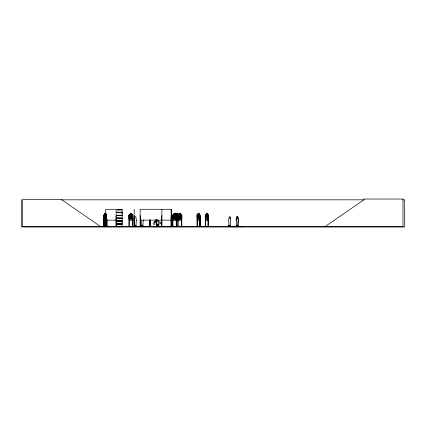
<?xml version="1.0" encoding="UTF-8"?>
<svg xmlns="http://www.w3.org/2000/svg" width="426" height="426" viewBox="0 0 426 426"><rect width="100%" height="100%" fill="white"/><g stroke="black" fill="none" stroke-linecap="round" stroke-linejoin="round"><path stroke-width="0.64" d="M122.14 222.478L122.14 221.227L117.065 221.227M122.14 213.937L122.14 212.691L117.065 212.691M136.256 226.733L136.261 226.419L134.105 226.344M136.251 226.536L129.286 226.456M169.207 226.536L176.204 226.456M158.19 226.707L158.296 224.135L158.121 226.062M230.189 226.126L230.386 220.892A1.358 1.166 -90 0 0 230.146 218.756L230.146 217.292A0.676 0.586 -90 0 0 229.603 216.616A0.676 0.586 -90 0 0 229.023 217.292L228.98 218.756A1.358 1.166 -90 0 0 228.735 220.892L228.98 226.126M237.884 226.126L238.129 220.892A1.358 1.166 -90 0 0 237.926 218.756L237.926 217.292A0.676 0.586 -90 0 0 237.346 216.616A0.676 0.586 -90 0 0 236.76 217.292L236.76 218.756A1.358 1.166 -90 0 0 236.521 220.892L236.76 226.126M229.619 225.471C228.959 225.423 229.848 225.365 229.294 225.626M236.888 225.306L237.357 225.546L236.792 225.508M237.277 225.487L236.803 225.546L237.25 225.343M135.324 225.423L135.218 225.322M142.241 225.343L142.321 225.551M229.012 225.476L229.507 225.343M237.069 225.508L237.271 225.445M122.15 218.197L117.017 218.149L122.15 218.096M135.266 225.476L135.191 225.349M157.854 226.707L158.243 224.135L158.781 226.707M157.764 226.707L158.227 224.135L157.599 226.515M106.399 222.585L106.697 221.254L106.436 222.585L104.61 222.585L104.413 221.254M106.436 223.788L106.676 222.452L106.473 223.788L104.647 223.788M105.888 213.261L104.583 213.261L104.279 215.13L104.642 216.147M106.362 219.981L106.638 218.65L106.399 219.981L104.546 219.981L104.333 218.65L104.578 219.981M105.041 226.733L104.998 222.91M105.11 226.707L105.121 223.549M106.063 226.733L106.111 223.549M106.154 226.707L106.138 226.344M106.473 226.733L106.484 222.271M106.575 226.707L106.628 215.066L105.85 214.597M157.636 226.707L158.206 224.135M105.845 226.707L105.829 223.73M229.076 225.487L229.406 225.343M229.385 225.466L229.46 225.604M200.05 218.655L199.682 219.981L197.376 219.981M102.043 226.536L108.705 226.536M105.227 226.536L104.775 226.344M208.005 219.981L208.394 218.655L208.33 215.087L208.005 214.597L207.34 214.597M195.699 226.536L201.498 226.536L198.756 226.712M203.979 226.536L209.752 226.536L207.201 226.712M105.456 216.903L104.828 218.224L105.291 216.131L105.749 216.131L105.749 216.573L105.291 216.573L104.807 215.082L105.44 216.307L106.063 215.061L105.611 216.616L105.866 218.155M229.539 225.466L229.076 225.445M132.864 218.65L132.417 219.938L129.344 219.938M132.907 218.655L132.449 219.981L129.312 219.981L128.897 218.655L128.945 215.093L129.323 214.597L130.234 214.597L130.234 213.261L131.57 213.261L131.528 214.64L132.193 215.087L132.193 217.579L131.528 218.65L130.281 218.65L129.611 217.579L129.611 215.087L130.281 214.64L130.281 213.304L131.528 213.304M178.766 219.981L179.224 218.655L179.224 215.066L178.755 214.597M181.774 218.65L181.332 219.938L173.094 219.938M237.058 225.546L237.303 225.402M104.636 217.095L104.258 218.149L104.551 218.155M140.079 226.52L140.159 209.288L171.481 209.288L171.593 226.712L171.524 226.344L140.117 226.344M149.654 226.712L149.766 219.805M172.562 226.707L172.583 226.344L173.036 226.344L173.036 226.738M104.45 218.873L104.658 218.4L106.468 218.4M104.439 218.895L104.695 218.4M179.122 218.155L179.82 216.903C180.358 218.916 181.945 218.517 180.091 216.616C181.849 215.061 180.326 214.283 179.799 216.307L179.106 215.093L178.702 215.082M157.577 219.97L159.612 222.207A0.905 0.905 0 0 1 160.671 223.096A0.905 0.905 0 0 1 159.612 223.991A0.905 0.905 0 0 1 158.919 222.793L156.677 219.954L154.867 223.086A0.905 0.905 0 0 1 154.35 224.369A0.905 0.905 0 0 1 153.174 223.639A0.905 0.905 0 0 1 154.095 222.606L155.788 220.104M237.032 225.487L237.101 225.343M197.408 219.981L197.073 215.071L197.414 214.597M237.09 225.583L236.931 225.551M154.217 222.628L155.943 220.189M228.448 226.728L228.32 225.855L229.023 225.855M228.789 226.728L228.565 226.733M229.859 226.728L229.635 226.733M230.072 225.855L229.976 226.733M233.927 226.419L233.831 226.733M234.13 226.723L234.252 226.643M235.471 226.728L235.679 226.419L231.329 226.563M235.812 226.728L228.336 226.643M228.224 226.733L235.929 226.733L236.057 225.855L236.765 225.855L236.765 226.419M243.422 226.632L235.929 226.733M237.809 226.563C236.654 226.77 238.746 227.015 237.815 225.855M241.569 226.733L241.664 226.419M241.909 226.733L242.117 226.738M242.985 226.733L243.177 226.728M105.163 217.244L104.785 217.686L104.855 221.382L105.238 222.452L105.946 222.452L106.33 218.889L105.946 218.442L105.936 215.86L105.137 215.86M104.855 218.889L105.238 218.442L105.238 217.106M175.64 214.597L175.219 215.071L175.219 218.655L175.629 219.981M178.238 214.597L177.812 215.071L177.812 218.655L178.228 219.981M134.195 226.419L134.068 226.733M134.185 226.733L134.584 226.733M134.531 226.723L134.85 226.717L134.552 226.643M141.352 226.419L141.352 225.855L140.969 226.733L140.91 226.403M141.741 226.728L141.48 226.733M142.603 226.733L143.141 226.419M143.067 226.723L143.216 225.855L143.237 226.738M324.793 226.738L363.9 199.826L363.9 199.033L403.001 199.033L403.001 226.738L21.3 226.738L21.3 199.826M104.29 226.738L104.556 215.13M243.326 226.733L243.416 226.419L239.066 226.563M135.793 226.643L136.325 226.563C124.791 226.233 138.86 227.063 135.931 226.563L135.825 226.733M135.702 226.733L136.325 226.563L136.32 225.855L136.16 226.419M141.208 226.738L141.075 226.419M141.602 226.738L141.192 226.563M142.705 226.738L143.12 226.733M142.811 226.643L142.87 226.403M61.28 199.826L364.102 199.826M402.703 199.826L404.7 199.826L404.7 226.967L22.674 226.967L22.674 199.315L61.781 199.315L61.781 199.826L100.882 226.738M117.059 209.683L122.15 209.683M117.059 209.778L122.15 209.773L122.14 212.191L117.065 212.191M117.07 209.933L122.14 209.933M117.028 212.361L122.177 212.361M117.028 212.515L122.177 212.515M104.61 213.304L105.861 213.304L105.829 214.64L106.25 215.087L106.25 217.579L105.861 218.65L105.142 218.65L104.753 217.579L105.142 213.304M175.278 213.304L174.032 213.304L174.032 214.64L173.366 215.087L173.366 217.579L174.032 218.65L175.278 218.65L175.661 219.938M177.844 213.304L176.598 213.304L176.598 214.64L175.927 215.087L175.927 217.579L176.598 218.65L177.844 218.65L178.51 217.579L178.51 215.087L177.844 214.64L177.887 213.261L176.55 213.261L176.55 214.597L175.32 214.597M180.443 213.304L179.192 213.304L179.192 214.64M198.085 213.304L199.033 213.304L199.033 214.64L199.496 215.087L199.496 217.579L199.006 218.65L198.085 218.65L197.595 217.579L197.595 215.087L198.085 214.64L198.085 213.261M206.344 213.304L207.329 213.304M105.115 214.597L104.013 214.597L103.774 215.093L103.774 226.738M131.57 214.597L132.433 214.597L132.907 215.066L132.96 226.712M177.887 214.597L179.149 214.597L179.149 213.261L180.486 213.261L180.438 214.64L181.109 215.087L181.109 217.579L180.443 218.65L179.192 218.65M180.486 214.597L181.348 214.597L181.822 215.066L181.822 218.655L181.364 219.981L173.062 219.981L172.652 218.655L172.695 215.093L173.078 214.597L173.989 214.597L173.989 213.261L175.326 213.261L175.278 214.64M197.387 214.597L198.085 214.597M206.338 214.597L205.609 214.597L205.279 215.071L205.3 226.738M104.024 214.64L106.378 214.64M132.417 214.64L129.344 214.64L128.945 215.093L128.918 226.738M197.398 214.64L199.688 214.64M205.62 214.64L208.016 214.64M104.306 215.071L104.413 226.738M106.628 215.066L106.654 226.738M197.073 215.071L197.105 226.738M208.367 215.066L208.399 226.738M176.167 214.64L176.614 215.087L177.844 215.087L177.86 218.65L178.26 219.938M179.192 215.087L180.443 215.087L180.443 217.579L179.192 217.579M117.065 215.183L122.145 215.183L122.145 212.691M117.028 215.359L122.177 215.359M117.028 215.513L122.177 215.513M117.065 215.689L122.145 215.689L122.145 218.091L117.07 218.027M104.178 215.886L104.503 215.886L104.503 226.738M105.163 215.907L105.914 215.907M106.271 215.886L106.601 215.886M128.876 215.886L129.243 215.886L129.243 226.738L129.286 226.344L128.833 226.344L128.833 226.738M132.864 215.886L132.497 215.886L132.534 226.738M134.142 215.886L134.286 226.738M140.159 215.886L140.527 215.886L140.484 226.738M161.869 215.886L161.502 215.886L161.545 226.738M171.481 215.886L171.114 215.886L171.124 226.738M172.626 215.886L172.993 215.886L172.951 226.738M181.774 215.886L181.407 215.886L181.407 226.738L181.364 226.344L181.886 226.712M197.084 215.886L197.451 215.886L197.483 226.738M205.279 215.886L205.651 215.886L205.689 226.738M205.273 216.333L208.367 216.333M105.174 217.063L105.973 217.063M105.174 217.196L104.62 217.196L104.402 217.691L104.668 217.244L106.42 217.244M105.898 217.196L106.431 217.196M230.146 217.292L230.189 218.756M236.521 220.892L236.473 220.892A1.358 1.166 -90 0 1 236.718 218.756L236.76 217.292M236.718 217.292A0.676 0.586 -90 0 1 237.303 216.616A0.676 0.586 -90 0 1 237.884 217.292L237.926 217.292M105.142 217.579L105.861 217.579M175.278 217.579L174.032 217.579L174.032 215.087L175.278 215.087L175.262 218.65M177.844 217.579L176.598 217.579L176.598 215.087M105.877 217.244L106.255 217.686L105.723 219.22L106.228 220.801L105.573 219.502L104.95 220.828L105.408 219.209L104.934 217.686L105.877 217.686M106.665 217.67L106.394 217.196M117.059 218.325L122.15 218.309L122.14 220.727L117.065 220.727M117.07 218.469L122.14 218.469M205.279 218.655L205.598 219.981L208.042 219.981M237.884 217.292L237.926 218.756M106.42 218.442L106.734 218.868L106.777 226.738M104.599 219.938L106.378 219.938M197.398 219.938L199.688 219.938M205.62 219.938L208.016 219.938M155.176 220.125L157.418 220.125M106.963 220.146L116.138 220.146M140.159 220.146L171.481 220.146M117.028 220.902L122.177 220.902M117.028 221.057L122.177 221.057M104.668 223.741L106.457 223.741M117.065 223.725L122.145 223.725L122.145 221.227M117.028 223.895L122.177 223.895M117.028 224.049L122.177 224.049M117.065 224.225L122.145 224.225L122.145 226.632L117.049 226.733M134.281 225.855L134.451 226.419M236.718 226.126L237.926 226.126L238.171 220.892A1.358 1.166 -90 0 0 237.884 218.756M134.786 226.307L135.692 226.307M232.037 226.307L232.942 226.307M239.779 226.307L240.679 226.307M103.593 226.344L103.997 226.344L103.987 226.738L103.96 215.886L103.624 215.886L103.614 226.738M104.54 226.344L104.146 226.344L104.152 226.738L104.226 215.087L104.642 214.64L104.615 213.261M105.632 226.344L107.022 226.344L107.006 226.738M132.907 226.344L132.454 226.344L132.454 226.738M176.657 226.344L176.204 226.344L176.204 226.738M177.749 226.344L178.201 226.344L178.201 226.738M197.488 226.344L197.046 226.344L197.057 226.738M200.151 226.344L199.709 226.344L199.714 226.738M205.241 226.344L205.689 226.344M208.048 226.344L208.495 226.344M238.246 226.419L236.196 226.419L236.196 225.855M115.67 226.536L116.713 226.536M176.641 226.515L176.614 219.715M178.201 226.456L181.364 226.456M117.07 226.563L122.14 226.563M201.498 226.536L198.713 226.738M209.752 226.536L207.158 226.738M158.701 226.738L154.292 226.738M161.939 226.707L161.869 209.288M175.704 215.061L174.639 216.307C174.122 214.294 172.652 215.066 174.378 216.61C172.509 218.522 174.154 218.921 174.66 216.903L175.368 218.155M143.338 226.728L141.097 226.643M134.824 226.738L134.174 226.563M243.518 226.728L236.057 226.632M104.94 226.712L104.929 222.91M105.142 217.67L105.557 218.905C106.287 215.465 106.654 220.375 105.877 221.248L105.163 221.248L104.785 220.178M208.032 214.597L208.394 215.066M105.952 214.597L106.255 215.087M106.431 218.4L106.708 218.889M104.226 217.579L104.642 218.65M205.311 218.65L205.625 219.981M158.408 224.135L158.871 226.707L160.554 226.738M104.402 221.248L104.647 222.585M104.439 222.452L104.684 223.788M158.563 226.707L158.355 224.135L158.392 225.418M238.379 226.563L238.379 225.855L237.676 225.855L237.676 226.419M237.255 226.419L237.202 225.232L236.67 225.232L236.718 226.419M230.642 226.563L230.642 225.855L229.939 225.855L229.939 226.419M230.503 225.855L230.503 226.419L228.458 226.419L228.458 225.855M229.513 226.419L229.513 225.232L228.927 225.232L228.927 226.419M229.465 225.232L229.465 226.419M228.98 225.232L228.98 226.419M208.458 226.738L208.458 215.886L208.085 215.886L208.048 226.738M208.309 226.344L208.319 226.738M208.234 226.344L208.218 226.738M208.17 215.886L208.138 226.738M206.338 213.261L206.37 214.64L205.827 215.087L205.827 217.579L206.344 218.65L207.302 218.65L207.819 217.579L207.819 215.087L207.302 214.64L207.34 213.261L206.306 213.261L206.306 214.597M205.566 215.886L205.598 226.738M205.502 226.344L205.428 226.738L205.343 215.093M200.14 226.738L200.113 215.886L199.746 215.886L199.81 226.738M200.092 226.738L200.05 215.066L199.672 214.597L199.038 214.597L199.064 213.261L198.053 213.261L198.053 214.597M199.986 215.087L199.986 218.65M199.954 226.344L199.97 226.738M199.842 215.886L199.885 226.738M197.355 215.886L197.387 226.738M197.313 226.344L197.297 226.738M197.179 215.886L197.243 226.738M181.806 226.738L181.774 215.087L181.332 214.64L173.094 214.64L172.695 215.093L172.599 226.738M178.159 219.715L178.116 226.738M177.834 226.344L177.828 226.738M177.791 219.715L177.759 226.738M176.572 226.344L176.572 226.738M176.247 219.715L176.289 226.738M171.353 226.344L171.412 226.738M171.311 215.886L171.311 226.738M171.172 209.288L171.167 226.738M171.071 226.344L171.071 226.738M170.805 226.403L170.805 226.738M170.618 226.403L170.618 226.738M161.827 226.344L161.795 226.738M161.459 226.344L161.459 226.738M161.007 226.403L161.007 226.738M157.913 226.738L156.22 226.738M156.901 226.515L156.859 220.125M156.576 220.125L156.528 226.738M156.289 220.125L156.289 226.685M150.176 226.738L150.133 219.805L150.09 226.738M149.808 226.344L149.808 226.738M143.663 226.403L143.663 226.738M142.524 226.419L142.524 225.232L141.901 225.232L141.901 226.419M140.569 226.344L140.569 226.738M140.197 226.344L140.202 226.738M135.622 226.419L135.622 225.232L134.999 225.232L134.999 226.419M134.147 209.288L134.142 226.738M132.821 226.344L132.821 226.738M116.16 226.738L116 215.886M116.112 226.738L116.138 209.288L105.653 209.288L105.653 213.756M106.985 219.715L106.985 226.738M106.862 219.715L106.835 226.738M106.484 215.886L106.484 219.076M106.388 215.886L106.388 226.738L106.362 226.344M106.218 223.549L106.25 226.738M105.989 223.549L105.962 226.738M105.85 213.261L105.861 214.64M105.882 223.549L105.866 226.738M105.691 223.73L105.717 226.738L105.653 223.73M105.414 213.261L105.424 214.64M105.387 213.304L105.387 214.64M105.281 213.527L105.27 213.974M105.078 213.261L105.105 214.64M104.807 222.91L104.807 226.738M104.53 226.344L104.599 226.738M103.811 215.093L103.811 218.65M103.853 219.715L103.88 226.738M103.635 226.344L103.704 226.738M143.562 219.933A1.358 1.358 0 0 1 143.163 220.892L142.88 226.126L141.523 226.126L141.246 220.892A1.358 1.358 0 0 1 140.846 219.933M157.013 220.077A0.793 0.793 0 0 1 156.22 220.056M136.267 220.892L135.985 226.126L134.627 226.126L134.344 220.892A1.358 1.358 0 0 1 134.627 218.756L134.627 217.292A0.676 0.676 0 0 1 135.303 216.616A0.676 0.676 0 0 1 135.985 217.292L135.985 218.756A1.358 1.358 0 0 1 136.267 220.892M199.448 218.149L199.112 218.155L198.591 216.903L197.739 218.203L198.383 216.61L197.765 215.082L198.575 216.307L199.411 215.082L198.788 216.616L199.448 218.149M132.071 218.149L131.618 218.155L130.91 216.903C130.404 218.921 128.753 218.522 130.622 216.61C128.854 215.077 130.431 214.278 130.888 216.307C131.389 214.385 132.987 214.789 131.176 216.616L132.071 218.149M178.387 218.149L177.935 218.155L177.227 216.903C176.721 218.921 175.075 218.522 176.939 216.61C175.171 215.077 176.747 214.278 177.205 216.307C177.706 214.385 179.303 214.789 177.493 216.616L178.387 218.149M105.733 213.527L104.785 213.527L104.785 213.974L105.733 213.974L105.733 213.527M131.304 213.527L130.5 213.527L130.5 213.974L131.304 213.974L131.304 213.527M175.054 213.527L174.255 213.527L174.255 213.974L175.054 213.974L175.054 213.527M177.621 213.527L176.822 213.527L176.822 213.974L177.621 213.974L177.621 213.527M180.219 213.527L179.415 213.527L179.415 213.974L180.219 213.974L180.219 213.527M198.841 213.527L198.25 213.527L198.25 213.974L198.841 213.974L198.841 213.527M207.132 213.527L206.514 213.527L206.514 213.974L207.132 213.974L207.132 213.527M105.861 215.087L105.142 215.087L105.163 220.178L105.877 220.178L105.861 215.087M131.528 215.087L130.281 215.087L130.281 217.579L131.528 217.579L131.528 215.087M199.006 215.087L198.085 215.087L198.085 217.579L199.006 217.579L199.006 215.087M207.302 215.087L206.344 215.087L206.344 217.579L207.302 217.579L207.302 215.087M105.824 217.329L105.366 217.329L105.366 217.777L105.824 217.777L105.824 217.329M103.784 218.655L104.04 219.981L103.774 218.65M105.946 218.889L105.238 218.889L105.238 221.382L105.946 221.382L105.946 218.889"/></g></svg>
